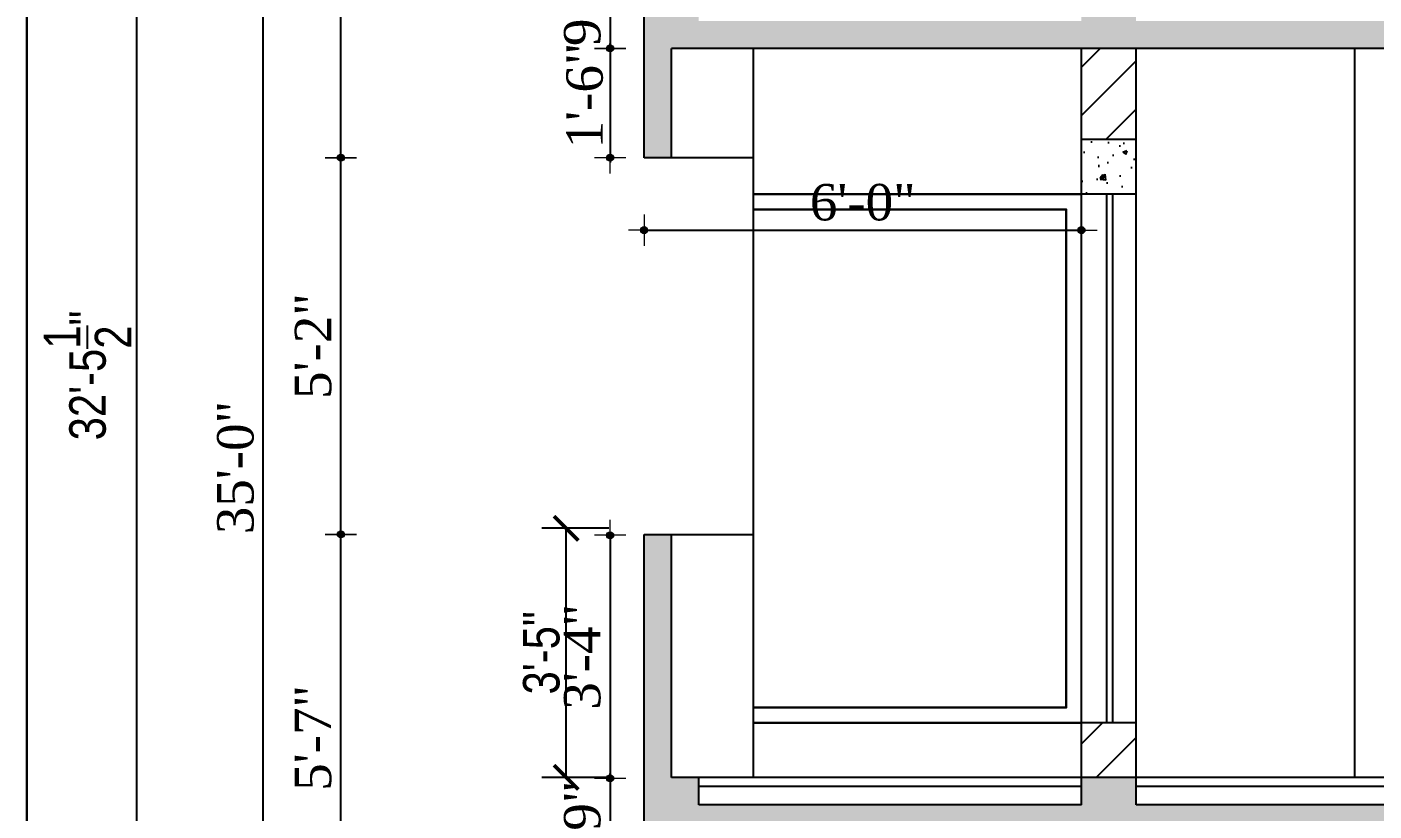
# Model space of a CAD drawing. Header units: feet. Extents: x 29269 to 32217, y -19918 to 20536.
# Drawn here: x 29623.7 to 29845.5, y -19580.9 to -19451.8 of the extents above; entities that cross this region are included whole.
import ezdxf

# ---------------------------------------------------------------- set-up
doc = ezdxf.new("R2010")
doc.units = ezdxf.units.FT
doc.header["$MEASUREMENT"] = 0
doc.header["$PDMODE"] = 2
doc.layers.get('0').update_dxf_attribs({"lineweight": 30})
doc.layers.add('BLK_1_HT_OF_BLDG', color=5, linetype='Continuous', plot=False)
doc.layers.add('BLK_1_PARAPET_HT', color=2, linetype='Continuous', plot=False)
for name, color, linetype, lineweight in [('D.DIM.', 191, 'Continuous', 5), ('DOOR', 32, 'Continuous', 30), ('HAT', 8, 'Continuous', 25), ('WAII', 1, 'Continuous', 25), ('WALL', 10, 'Continuous', 30)]:
    doc.layers.add(name, color=color, linetype=linetype, lineweight=lineweight)
doc.styles.add('GURPREET', font='times.ttf')
doc.styles.get("Standard").update_dxf_attribs({"font": 'ARIALN.TTF'})
doc.dimstyles.new('GURPREET', dxfattribs={"dimtxt": 6, "dimasz": 0.4, "dimexe": 0.18, "dimexo": 0.0625, "dimgap": 1.5, "dimtad": 1, "dimdec": 1, "dimzin": 3, "dimdsep": 46, "dimlunit": 4, "dimtxsty": 'GURPREET', "dimblk": 'DIM TIK', "dimcen": 1, "dimse1": 1, "dimse2": 1, "dimclrd": 4, "dimclrt": 7, "dimadec": 0, "dimazin": 0, "dimtfac": 0.75, "dimtdec": 1, "dimtix": 1, "dimtmove": 2, "dimatfit": 3, "dimfxl": 0.18, "dimtolj": 1, "dimtzin": 0, "dimlwd": 25, "dimarcsym": 0})
doc.dimstyles.get("Standard").update_dxf_attribs({"dimtxt": 6, "dimasz": 4, "dimexe": 4, "dimexo": 4, "dimgap": 1, "dimtad": 1, "dimdec": 1, "dimzin": 3, "dimdsep": 46, "dimlunit": 4, "dimtxsty": 'Standard', "dimblk": 'ARCHTICK', "dimcen": 0.09, "dimadec": 0, "dimazin": 0, "dimtfac": 1.005, "dimtdec": 1, "dimtofl": 0, "dimtmove": 2, "dimatfit": 3, "dimfxl": 4, "dimfxlon": 1, "dimtolj": 1, "dimtzin": 0, "dimarcsym": 0})
pattern_1 = [(50, (-4015.833, -36884.417), (7.1726018, -0.62752135), [0.75, -8.25]), (355, (-4015.833, -36884.417), (-1.3875133, 7.5219213), [0.6, -6.6]), (100.451444, (-4015.235, -36884.469), (5.7850885, 6.8943999), [0.6374019, -7.0114211]), (46.1842, (-4015.833, -36882.417), (10.6724133, -1.6551928), [1.125, -12.375]), (96.635635, (-4014.944, -36882.555), (9.3466195, 9.741186), [0.9561034, -10.5171376]), (351.184164, (-4015.833, -36882.417), (9.3466195, 9.741186), [0.9, -9.9]), (21, (-4014.833, -36882.917), (5.9690705, -4.0261889), [0.75, -8.25]), (326, (-4014.833, -36882.917), (2.4331533, 7.2515005), [0.6, -6.6]), (71.451445, (-4014.3355, -36883.2524), (8.4022238, 3.2253115), [0.6374019, -7.0114211]), (37.5, (-4015.833, -36884.417), (0.12159855, 3.32893854), [0, -6.52, 0, -6.7, 0, -6.625]), (7.5, (-4015.833, -36884.417), (2.63069537, 3.94411712), [0, -3.82, 0, -6.37, 0, -2.525]), (327.5, (-4018.063, -36884.417), (5.33822436, -0.22554872), [0, -2.5, 0, -7.8, 0, -10.35]), (317.5, (-4019.063, -36884.417), (5.8318617, 1.0010498), [0, -3.25, 0, -5.18, 0, -7.35])]
pattern_2 = [(45, (-4015.833, -36884.417), (-3.97747564, 3.97747564), [])]

# ---------------------------------------------------------------- blocks, each defined once
blk = doc.blocks.new('DIM TIK')
blk.add_hatch(color=7).paths.add_polyline_path([(-1.45, 0, 1), (1.45, 0, 1)])
at = {"color": 7}
for p, q in [((0, 1.45), (0, 6.43)), ((1.45, 0), (6.43, 0)), ((-6.43, 0), (-1.45, 0)), ((0, -6.43), (0, -1.45))]:
    blk.add_line(p, q, dxfattribs=at)
blk.add_circle((0, 0), 1.45, dxfattribs=at)
blk = doc.blocks.new('*D192')
at = {"layer": 'D.DIM.', "color": 4, "linetype": 'Continuous', "lineweight": 25, "transparency": 16777216}
blk.add_line((29675.42, -19601.98), (29675.42, -19535.78), dxfattribs=at)
at = {"layer": 'Defpoints', "color": 0, "transparency": 16777216}
for p in [(29675.42, -19535.38), (29725.32, -19535.38), (29725.32, -19602.38)]:
    blk.add_point(p, dxfattribs=at)
at = {"layer": 'D.DIM.', "color": 4, "lineweight": 25, "transparency": 16777216, "xscale": 0.4, "yscale": 0.4, "zscale": 0.4}
for p, rotation in [((29675.42, -19535.38), 90), ((29675.42, -19602.38), 270)]:
    blk.add_blockref('DIM TIK', p, dxfattribs=dict(at, rotation=rotation))
at = {"layer": 'D.DIM.', "color": 7, "transparency": 16777216, "insert": (29670.86, -19568.88), "char_height": 6, "attachment_point": 5, "rotation": 90, "style": 'GURPREET'}
blk.add_mtext('\\A1;5\'-7"', dxfattribs=at)
blk = doc.blocks.new('*D193')
at = {"layer": 'D.DIM.', "color": 4, "linetype": 'Continuous', "lineweight": 25, "transparency": 16777216}
blk.add_line((29675.42, -19534.98), (29675.42, -19473.78), dxfattribs=at)
at = {"layer": 'Defpoints', "color": 0, "transparency": 16777216}
for p in [(29675.42, -19473.38), (29725.32, -19473.38), (29725.32, -19535.38)]:
    blk.add_point(p, dxfattribs=at)
at = {"layer": 'D.DIM.', "color": 4, "lineweight": 25, "transparency": 16777216, "xscale": 0.4, "yscale": 0.4, "zscale": 0.4}
for p, rotation in [((29675.42, -19473.38), 90), ((29675.42, -19535.38), 270)]:
    blk.add_blockref('DIM TIK', p, dxfattribs=dict(at, rotation=rotation))
at = {"layer": 'D.DIM.', "color": 7, "transparency": 16777216, "insert": (29670.87, -19504.38), "char_height": 6, "attachment_point": 5, "rotation": 90, "style": 'GURPREET'}
blk.add_mtext('\\A1;5\'-2"', dxfattribs=at)
blk = doc.blocks.new('*D194')
at = {"layer": 'D.DIM.', "color": 4, "linetype": 'Continuous', "lineweight": 25, "transparency": 16777216}
blk.add_line((29675.42, -19472.98), (29675.42, -19406.78), dxfattribs=at)
at = {"layer": 'Defpoints', "color": 0, "transparency": 16777216}
for p in [(29675.42, -19406.38), (29725.32, -19406.38), (29725.32, -19473.38)]:
    blk.add_point(p, dxfattribs=at)
at = {"layer": 'D.DIM.', "color": 4, "lineweight": 25, "transparency": 16777216, "xscale": 0.4, "yscale": 0.4, "zscale": 0.4}
for p, rotation in [((29675.42, -19406.38), 90), ((29675.42, -19473.38), 270)]:
    blk.add_blockref('DIM TIK', p, dxfattribs=dict(at, rotation=rotation))
at = {"layer": 'D.DIM.', "color": 7, "transparency": 16777216, "insert": (29670.86, -19439.88), "char_height": 6, "attachment_point": 5, "rotation": 90, "style": 'GURPREET'}
blk.add_mtext('\\A1;5\'-7"', dxfattribs=at)
blk = doc.blocks.new('*D197')
at = {"layer": 'D.DIM.', "color": 4, "linetype": 'Continuous', "lineweight": 25, "transparency": 16777216}
blk.add_line((29662.64, -19733.98), (29662.64, -19314.78), dxfattribs=at)
at = {"layer": 'Defpoints', "color": 0, "transparency": 16777216}
for p in [(29662.64, -19314.38), (29729.82, -19314.38), (29797.32, -19734.38)]:
    blk.add_point(p, dxfattribs=at)
at = {"layer": 'D.DIM.', "color": 4, "lineweight": 25, "transparency": 16777216, "xscale": 0.4, "yscale": 0.4, "zscale": 0.4}
for p, rotation in [((29662.64, -19314.38), 90), ((29662.64, -19734.38), 270)]:
    blk.add_blockref('DIM TIK', p, dxfattribs=dict(at, rotation=rotation))
at = {"layer": 'D.DIM.', "color": 7, "transparency": 16777216, "insert": (29658.09, -19524.38), "char_height": 6, "attachment_point": 5, "rotation": 90, "style": 'GURPREET'}
blk.add_mtext('\\A1;35\'-0"', dxfattribs=at)
blk = doc.blocks.new('*D40')
at = {"layer": 'D.DIM.', "color": 4, "linetype": 'Continuous', "lineweight": 25, "transparency": 16777216}
blk.add_line((29725.72, -19485.3), (29796.92, -19485.3), dxfattribs=at)
at = {"layer": 'Defpoints', "color": 0, "transparency": 16777216}
for p in [(29725.32, -19473.38), (29797.32, -19473.38), (29797.32, -19485.3)]:
    blk.add_point(p, dxfattribs=at)
at = {"layer": 'D.DIM.', "color": 4, "lineweight": 25, "transparency": 16777216, "xscale": 0.4, "yscale": 0.4, "zscale": 0.4, "rotation": 180}
blk.add_blockref('DIM TIK', (29725.32, -19485.3), dxfattribs=at)
at = {"layer": 'D.DIM.', "color": 4, "lineweight": 25, "transparency": 16777216, "xscale": 0.4, "yscale": 0.4, "zscale": 0.4}
blk.add_blockref('DIM TIK', (29797.32, -19485.3), dxfattribs=at)
at = {"layer": 'D.DIM.', "color": 7, "transparency": 16777216, "insert": (29761.32, -19480.74), "char_height": 6, "attachment_point": 5, "style": 'GURPREET'}
blk.add_mtext('\\A1;6\'-0"', dxfattribs=at)
blk = doc.blocks.new('*D140')
at = {"layer": 'D.DIM.', "color": 4, "linetype": 'Continuous', "lineweight": 25, "transparency": 16777216}
blk.add_line((29719.73, -19535.93), (29719.73, -19575.13), dxfattribs=at)
at = {"layer": 'Defpoints', "color": 0, "transparency": 16777216}
for p in [(29715.75, -19535.53), (29715.75, -19575.53), (29719.73, -19575.53)]:
    blk.add_point(p, dxfattribs=at)
at = {"layer": 'D.DIM.', "color": 4, "lineweight": 25, "transparency": 16777216, "xscale": 0.4, "yscale": 0.4, "zscale": 0.4}
for p, rotation in [((29719.73, -19535.53), 90), ((29719.73, -19575.53), 270)]:
    blk.add_blockref('DIM TIK', p, dxfattribs=dict(at, rotation=rotation))
at = {"layer": 'D.DIM.', "color": 7, "transparency": 16777216, "insert": (29715.17, -19555.53), "char_height": 6, "attachment_point": 5, "rotation": 90, "style": 'GURPREET'}
blk.add_mtext('\\A1;3\'-4"', dxfattribs=at)
blk = doc.blocks.new('*D141')
at = {"layer": 'D.DIM.', "color": 4, "linetype": 'Continuous', "lineweight": 25, "transparency": 16777216}
for p, q in [((29719.73, -19575.13), (29719.73, -19574.73)), ((29719.73, -19575.53), (29719.73, -19584.53)), ((29719.73, -19584.93), (29719.73, -19585.33))]:
    blk.add_line(p, q, dxfattribs=at)
at = {"layer": 'Defpoints', "color": 0, "transparency": 16777216}
for p in [(29715.75, -19575.53), (29719.73, -19584.53), (29725.32, -19584.53)]:
    blk.add_point(p, dxfattribs=at)
at = {"layer": 'D.DIM.', "color": 4, "lineweight": 25, "transparency": 16777216, "xscale": 0.4, "yscale": 0.4, "zscale": 0.4}
for p, rotation in [((29719.73, -19575.53), 270), ((29719.73, -19584.53), 90)]:
    blk.add_blockref('DIM TIK', p, dxfattribs=dict(at, rotation=rotation))
at = {"layer": 'D.DIM.', "color": 7, "transparency": 16777216, "insert": (29715.17, -19580.03), "char_height": 6, "attachment_point": 5, "rotation": 90, "style": 'GURPREET'}
blk.add_mtext('\\A1;9"', dxfattribs=at)
blk = doc.blocks.new('*D144')
at = {"layer": 'D.DIM.', "color": 4, "linetype": 'Continuous', "lineweight": 25, "transparency": 16777216}
for p, q in [((29719.73, -19445.98), (29719.73, -19445.58)), ((29719.73, -19446.38), (29719.73, -19455.38)), ((29719.73, -19455.78), (29719.73, -19456.18))]:
    blk.add_line(p, q, dxfattribs=at)
at = {"layer": 'Defpoints', "color": 0, "transparency": 16777216}
for p in [(29715.75, -19446.38), (29719.73, -19455.38), (29725.32, -19455.38)]:
    blk.add_point(p, dxfattribs=at)
at = {"layer": 'D.DIM.', "color": 4, "lineweight": 25, "transparency": 16777216, "xscale": 0.4, "yscale": 0.4, "zscale": 0.4}
for p, rotation in [((29719.73, -19446.38), 270), ((29719.73, -19455.38), 90)]:
    blk.add_blockref('DIM TIK', p, dxfattribs=dict(at, rotation=rotation))
at = {"layer": 'D.DIM.', "color": 7, "transparency": 16777216, "insert": (29715.17, -19450.88), "char_height": 6, "attachment_point": 5, "rotation": 90, "style": 'GURPREET'}
blk.add_mtext('\\A1;9"', dxfattribs=at)
blk = doc.blocks.new('*D145')
at = {"layer": 'D.DIM.', "color": 4, "linetype": 'Continuous', "lineweight": 25, "transparency": 16777216}
for p, q in [((29719.73, -19454.98), (29719.73, -19454.58)), ((29719.73, -19455.38), (29719.73, -19473.38)), ((29719.73, -19473.78), (29719.73, -19474.18))]:
    blk.add_line(p, q, dxfattribs=at)
at = {"layer": 'Defpoints', "color": 0, "transparency": 16777216}
for p in [(29725.32, -19455.38), (29719.73, -19473.38), (29725.32, -19473.38)]:
    blk.add_point(p, dxfattribs=at)
at = {"layer": 'D.DIM.', "color": 4, "lineweight": 25, "transparency": 16777216, "xscale": 0.4, "yscale": 0.4, "zscale": 0.4}
for p, rotation in [((29719.73, -19455.38), 270), ((29719.73, -19473.38), 90)]:
    blk.add_blockref('DIM TIK', p, dxfattribs=dict(at, rotation=rotation))
at = {"layer": 'D.DIM.', "color": 7, "transparency": 16777216, "insert": (29715.56, -19463.13), "char_height": 6, "attachment_point": 5, "rotation": 90, "style": 'GURPREET'}
blk.add_mtext('\\A1;1\'-6"', dxfattribs=at)
blk = doc.blocks.new('_ArchTick')
at = {"color": 0, "linetype": 'ByBlock', "const_width": 0.15}
blk.add_lwpolyline([(-0.5, -0.5), (0.5, 0.5)], dxfattribs=at)
blk = doc.blocks.new('*D456')
at = {"layer": 'BLK_1_HT_OF_BLDG', "color": 0, "lineweight": -2, "transparency": 16777216}
for p, q in [((29648.82, -19314.38), (29637.82, -19314.38)), ((29641.82, -19704.06), (29641.82, -19314.38)), ((29646.42, -19704.06), (29637.82, -19704.06))]:
    blk.add_line(p, q, dxfattribs=at)
at = {"layer": 'Defpoints', "color": 0, "transparency": 16777216}
for p in [(29641.82, -19314.38), (29725.32, -19314.38), (29650.42, -19704.06)]:
    blk.add_point(p, dxfattribs=at)
at = {"layer": 'BLK_1_HT_OF_BLDG', "color": 0, "lineweight": -2, "transparency": 16777216, "xscale": 4, "yscale": 4, "zscale": 4}
for p, rotation in [((29641.82, -19314.38), 90), ((29641.82, -19704.06), 270)]:
    blk.add_blockref('_ArchTick', p, dxfattribs=dict(at, rotation=rotation))
at = {"layer": 'BLK_1_HT_OF_BLDG', "color": 0, "transparency": 16777216, "insert": (29633.71, -19509.22), "char_height": 6, "attachment_point": 5, "rotation": 90}
blk.add_mtext('\\A1;32\'-5{\\H1.005000x;\\S1/2;}"', dxfattribs=at)
blk = doc.blocks.new('*D466')
at = {"layer": 'BLK_1_PARAPET_HT', "color": 0, "lineweight": -2, "transparency": 16777216}
for p, q in [((29719.5, -19534.38), (29708.5, -19534.38)), ((29712.5, -19575.38), (29712.5, -19534.38)), ((29719.5, -19575.38), (29708.5, -19575.38))]:
    blk.add_line(p, q, dxfattribs=at)
at = {"layer": 'Defpoints', "color": 0, "transparency": 16777216}
for p in [(29712.5, -19534.38), (29729.82, -19534.38), (29729.82, -19575.38)]:
    blk.add_point(p, dxfattribs=at)
at = {"layer": 'BLK_1_PARAPET_HT', "color": 0, "lineweight": -2, "transparency": 16777216, "xscale": 4, "yscale": 4, "zscale": 4}
for p, rotation in [((29712.5, -19534.38), 90), ((29712.5, -19575.38), 270)]:
    blk.add_blockref('_ArchTick', p, dxfattribs=dict(at, rotation=rotation))
at = {"layer": 'BLK_1_PARAPET_HT', "color": 0, "transparency": 16777216, "insert": (29708.44, -19554.88), "char_height": 6, "attachment_point": 5, "rotation": 90}
blk.add_mtext('\\A1;3\'-5"', dxfattribs=at)
blk = doc.blocks.new('*D512')
at = {"layer": 'D.DIM.', "color": 4, "linetype": 'Continuous', "lineweight": 25, "transparency": 16777216}
blk.add_line((29675.42, -19601.98), (29675.42, -19535.78), dxfattribs=at)
at = {"layer": 'Defpoints', "color": 0, "transparency": 16777216}
for p in [(29675.42, -19535.38), (29725.32, -19535.38), (29725.32, -19602.38)]:
    blk.add_point(p, dxfattribs=at)
at = {"layer": 'D.DIM.', "color": 4, "lineweight": 25, "transparency": 16777216, "xscale": 0.4, "yscale": 0.4, "zscale": 0.4}
for p, rotation in [((29675.42, -19535.38), 90), ((29675.42, -19602.38), 270)]:
    blk.add_blockref('DIM TIK', p, dxfattribs=dict(at, rotation=rotation))
at = {"layer": 'D.DIM.', "color": 7, "transparency": 16777216, "insert": (29670.86, -19568.88), "char_height": 6, "attachment_point": 5, "rotation": 90, "style": 'GURPREET'}
blk.add_mtext('\\A1;5\'-7"', dxfattribs=at)
blk = doc.blocks.new('*D513')
at = {"layer": 'D.DIM.', "color": 4, "linetype": 'Continuous', "lineweight": 25, "transparency": 16777216}
blk.add_line((29675.42, -19534.98), (29675.42, -19473.78), dxfattribs=at)
at = {"layer": 'Defpoints', "color": 0, "transparency": 16777216}
for p in [(29675.42, -19473.38), (29725.32, -19473.38), (29725.32, -19535.38)]:
    blk.add_point(p, dxfattribs=at)
at = {"layer": 'D.DIM.', "color": 4, "lineweight": 25, "transparency": 16777216, "xscale": 0.4, "yscale": 0.4, "zscale": 0.4}
for p, rotation in [((29675.42, -19473.38), 90), ((29675.42, -19535.38), 270)]:
    blk.add_blockref('DIM TIK', p, dxfattribs=dict(at, rotation=rotation))
at = {"layer": 'D.DIM.', "color": 7, "transparency": 16777216, "insert": (29670.87, -19504.38), "char_height": 6, "attachment_point": 5, "rotation": 90, "style": 'GURPREET'}
blk.add_mtext('\\A1;5\'-2"', dxfattribs=at)
blk = doc.blocks.new('*D514')
at = {"layer": 'D.DIM.', "color": 4, "linetype": 'Continuous', "lineweight": 25, "transparency": 16777216}
blk.add_line((29675.42, -19472.98), (29675.42, -19406.78), dxfattribs=at)
at = {"layer": 'Defpoints', "color": 0, "transparency": 16777216}
for p in [(29675.42, -19406.38), (29725.32, -19406.38), (29725.32, -19473.38)]:
    blk.add_point(p, dxfattribs=at)
at = {"layer": 'D.DIM.', "color": 4, "lineweight": 25, "transparency": 16777216, "xscale": 0.4, "yscale": 0.4, "zscale": 0.4}
for p, rotation in [((29675.42, -19406.38), 90), ((29675.42, -19473.38), 270)]:
    blk.add_blockref('DIM TIK', p, dxfattribs=dict(at, rotation=rotation))
at = {"layer": 'D.DIM.', "color": 7, "transparency": 16777216, "insert": (29670.86, -19439.88), "char_height": 6, "attachment_point": 5, "rotation": 90, "style": 'GURPREET'}
blk.add_mtext('\\A1;5\'-7"', dxfattribs=at)
blk = doc.blocks.new('*D517')
at = {"layer": 'D.DIM.', "color": 4, "linetype": 'Continuous', "lineweight": 25, "transparency": 16777216}
blk.add_line((29662.64, -19733.98), (29662.64, -19314.78), dxfattribs=at)
at = {"layer": 'Defpoints', "color": 0, "transparency": 16777216}
for p in [(29662.64, -19314.38), (29729.82, -19314.38), (29743.32, -19734.38)]:
    blk.add_point(p, dxfattribs=at)
at = {"layer": 'D.DIM.', "color": 4, "lineweight": 25, "transparency": 16777216, "xscale": 0.4, "yscale": 0.4, "zscale": 0.4}
for p, rotation in [((29662.64, -19314.38), 90), ((29662.64, -19734.38), 270)]:
    blk.add_blockref('DIM TIK', p, dxfattribs=dict(at, rotation=rotation))
at = {"layer": 'D.DIM.', "color": 7, "transparency": 16777216, "insert": (29658.09, -19524.38), "char_height": 6, "attachment_point": 5, "rotation": 90, "style": 'GURPREET'}
blk.add_mtext('\\A1;35\'-0"', dxfattribs=at)
blk = doc.blocks.new('*D530')
at = {"layer": 'D.DIM.', "color": 4, "linetype": 'Continuous', "lineweight": 25, "transparency": 16777216}
blk.add_line((29725.72, -19485.3), (29796.92, -19485.3), dxfattribs=at)
at = {"layer": 'Defpoints', "color": 0, "transparency": 16777216}
for p in [(29725.32, -19473.38), (29797.32, -19473.38), (29797.32, -19485.3)]:
    blk.add_point(p, dxfattribs=at)
at = {"layer": 'D.DIM.', "color": 4, "lineweight": 25, "transparency": 16777216, "xscale": 0.4, "yscale": 0.4, "zscale": 0.4, "rotation": 180}
blk.add_blockref('DIM TIK', (29725.32, -19485.3), dxfattribs=at)
at = {"layer": 'D.DIM.', "color": 4, "lineweight": 25, "transparency": 16777216, "xscale": 0.4, "yscale": 0.4, "zscale": 0.4}
blk.add_blockref('DIM TIK', (29797.32, -19485.3), dxfattribs=at)
at = {"layer": 'D.DIM.', "color": 7, "transparency": 16777216, "insert": (29761.32, -19480.74), "char_height": 6, "attachment_point": 5, "style": 'GURPREET'}
blk.add_mtext('\\A1;6\'-0"', dxfattribs=at)
blk = doc.blocks.new('*D819')
at = {"layer": 'D.DIM.', "color": 4, "linetype": 'Continuous', "lineweight": 25, "transparency": 16777216}
blk.add_line((29719.73, -19535.93), (29719.73, -19575.13), dxfattribs=at)
at = {"layer": 'Defpoints', "color": 0, "transparency": 16777216}
for p in [(29715.75, -19535.53), (29715.75, -19575.53), (29719.73, -19575.53)]:
    blk.add_point(p, dxfattribs=at)
at = {"layer": 'D.DIM.', "color": 4, "lineweight": 25, "transparency": 16777216, "xscale": 0.4, "yscale": 0.4, "zscale": 0.4}
for p, rotation in [((29719.73, -19535.53), 90), ((29719.73, -19575.53), 270)]:
    blk.add_blockref('DIM TIK', p, dxfattribs=dict(at, rotation=rotation))
at = {"layer": 'D.DIM.', "color": 7, "transparency": 16777216, "insert": (29715.17, -19555.53), "char_height": 6, "attachment_point": 5, "rotation": 90, "style": 'GURPREET'}
blk.add_mtext('\\A1;3\'-4"', dxfattribs=at)
blk = doc.blocks.new('*D820')
at = {"layer": 'D.DIM.', "color": 4, "linetype": 'Continuous', "lineweight": 25, "transparency": 16777216}
for p, q in [((29719.73, -19575.13), (29719.73, -19574.73)), ((29719.73, -19575.53), (29719.73, -19584.53)), ((29719.73, -19584.93), (29719.73, -19585.33))]:
    blk.add_line(p, q, dxfattribs=at)
at = {"layer": 'Defpoints', "color": 0, "transparency": 16777216}
for p in [(29715.75, -19575.53), (29719.73, -19584.53), (29725.32, -19584.53)]:
    blk.add_point(p, dxfattribs=at)
at = {"layer": 'D.DIM.', "color": 4, "lineweight": 25, "transparency": 16777216, "xscale": 0.4, "yscale": 0.4, "zscale": 0.4}
for p, rotation in [((29719.73, -19575.53), 270), ((29719.73, -19584.53), 90)]:
    blk.add_blockref('DIM TIK', p, dxfattribs=dict(at, rotation=rotation))
at = {"layer": 'D.DIM.', "color": 7, "transparency": 16777216, "insert": (29715.17, -19580.03), "char_height": 6, "attachment_point": 5, "rotation": 90, "style": 'GURPREET'}
blk.add_mtext('\\A1;9"', dxfattribs=at)
blk = doc.blocks.new('*D823')
at = {"layer": 'D.DIM.', "color": 4, "linetype": 'Continuous', "lineweight": 25, "transparency": 16777216}
for p, q in [((29719.73, -19445.98), (29719.73, -19445.58)), ((29719.73, -19446.38), (29719.73, -19455.38)), ((29719.73, -19455.78), (29719.73, -19456.18))]:
    blk.add_line(p, q, dxfattribs=at)
at = {"layer": 'Defpoints', "color": 0, "transparency": 16777216}
for p in [(29715.75, -19446.38), (29719.73, -19455.38), (29725.32, -19455.38)]:
    blk.add_point(p, dxfattribs=at)
at = {"layer": 'D.DIM.', "color": 4, "lineweight": 25, "transparency": 16777216, "xscale": 0.4, "yscale": 0.4, "zscale": 0.4}
for p, rotation in [((29719.73, -19446.38), 270), ((29719.73, -19455.38), 90)]:
    blk.add_blockref('DIM TIK', p, dxfattribs=dict(at, rotation=rotation))
at = {"layer": 'D.DIM.', "color": 7, "transparency": 16777216, "insert": (29715.17, -19450.88), "char_height": 6, "attachment_point": 5, "rotation": 90, "style": 'GURPREET'}
blk.add_mtext('\\A1;9"', dxfattribs=at)
blk = doc.blocks.new('*D824')
at = {"layer": 'D.DIM.', "color": 4, "linetype": 'Continuous', "lineweight": 25, "transparency": 16777216}
for p, q in [((29719.73, -19454.98), (29719.73, -19454.58)), ((29719.73, -19455.38), (29719.73, -19473.38)), ((29719.73, -19473.78), (29719.73, -19474.18))]:
    blk.add_line(p, q, dxfattribs=at)
at = {"layer": 'Defpoints', "color": 0, "transparency": 16777216}
for p in [(29725.32, -19455.38), (29719.73, -19473.38), (29725.32, -19473.38)]:
    blk.add_point(p, dxfattribs=at)
at = {"layer": 'D.DIM.', "color": 4, "lineweight": 25, "transparency": 16777216, "xscale": 0.4, "yscale": 0.4, "zscale": 0.4}
for p, rotation in [((29719.73, -19455.38), 270), ((29719.73, -19473.38), 90)]:
    blk.add_blockref('DIM TIK', p, dxfattribs=dict(at, rotation=rotation))
at = {"layer": 'D.DIM.', "color": 7, "transparency": 16777216, "insert": (29715.56, -19463.13), "char_height": 6, "attachment_point": 5, "rotation": 90, "style": 'GURPREET'}
blk.add_mtext('\\A1;1\'-6"', dxfattribs=at)

msp = doc.modelspace()

# ---------------------------------------------------------------- hatches: boundary and pattern name
at = {"layer": 'HAT'}
h = msp.add_hatch(dxfattribs=at)
h.set_pattern_fill('AR-CONC', color=256)
h.set_pattern_definition(pattern_1)
h.paths.add_polyline_path([(30392.82, -19455.38), (30392.82, -19473.38), (30397.32, -19473.38), (30397.32, -19406.38), (30392.82, -19406.38), (30392.82, -19446.38), (30388.32, -19446.38), (30388.32, -19450.88), (30325.32, -19450.88), (30325.32, -19446.38), (30316.32, -19446.38), (30316.32, -19450.88), (30220.32, -19450.88), (30220.32, -19446.38), (30215.82, -19446.38), (30215.82, -19450.88), (29806.32, -19450.88), (29806.32, -19446.38), (29797.32, -19446.38), (29797.32, -19450.88), (29734.32, -19450.88), (29734.32, -19446.38), (29729.82, -19446.38), (29729.82, -19406.38), (29725.32, -19406.38), (29725.32, -19473.38), (29729.82, -19473.38), (29729.82, -19455.38)])
h = msp.add_hatch(dxfattribs=at)
h.set_pattern_fill('ANSI31', color=256, scale=45)
h.set_pattern_definition(pattern_2)
h.paths.add_polyline_path([(29806.32, -19455.38), (29797.32, -19455.38), (29797.32, -19470.38), (29806.32, -19470.38)])
h = msp.add_hatch(dxfattribs=at)
h.set_pattern_fill('AR-CONC', color=256)
h.set_pattern_definition([(50, (-4015.833, -36884.417), (7.1726018, -0.62752135), [0.75, -8.25]), (355, (-4015.833, -36884.417), (-1.3875133, 7.5219213), [0.6, -6.6]), (100.4514, (-4015.235, -36884.469), (5.7850938, 6.8943954), [0.6374019, -7.0114211]), (46.1842, (-4015.833, -36882.417), (10.6724105, -1.6551901), [1.125, -12.375]), (96.6356, (-4014.944, -36882.555), (9.346627, 9.7411787), [0.956103, -10.51713]), (351.1842, (-4015.833, -36882.417), (9.3466195, 9.741186), [0.9, -9.9]), (21, (-4014.833, -36882.917), (5.9690705, -4.0261889), [0.75, -8.25]), (326, (-4014.833, -36882.917), (2.4331533, 7.2515005), [0.6, -6.6]), (71.4514, (-4014.3355, -36883.2524), (8.4022263, 3.225305), [0.6374019, -7.0114211]), (37.5, (-4015.833, -36884.417), (0.12159855, 3.32893854), [0, -6.52, 0, -6.7, 0, -6.625]), (7.5, (-4015.833, -36884.417), (2.63069537, 3.94411712), [0, -3.82, 0, -6.37, 0, -2.525]), (327.5, (-4018.063, -36884.417), (5.33822436, -0.22554872), [0, -2.5, 0, -7.8, 0, -10.35]), (317.5, (-4019.063, -36884.417), (5.8318617, 1.0010498), [0, -3.25, 0, -5.18, 0, -7.35])])
h.paths.add_polyline_path([(29806.32, -19470.38), (29797.32, -19470.38), (29797.32, -19479.38), (29806.32, -19479.38)])
h = msp.add_hatch(dxfattribs=at)
h.set_pattern_fill('AR-CONC', color=256)
h.set_pattern_definition(pattern_1)
h.paths.add_polyline_path([(29729.82, -19584.38), (30392.82, -19584.38), (30392.82, -19602.38), (30397.32, -19602.38), (30397.32, -19535.38), (30392.82, -19535.38), (30392.82, -19575.38), (30388.32, -19575.38), (30388.32, -19579.88), (30325.32, -19579.88), (30325.32, -19575.38), (30316.32, -19575.38), (30316.32, -19579.88), (30220.32, -19579.88), (30220.32, -19575.38), (30215.82, -19575.38), (30215.82, -19579.88), (29806.32, -19579.88), (29806.32, -19575.38), (29797.32, -19575.38), (29797.32, -19579.88), (29734.32, -19579.88), (29734.32, -19575.38), (29729.82, -19575.38), (29729.82, -19535.38), (29725.32, -19535.38), (29725.32, -19602.38), (29729.82, -19602.38)])
h = msp.add_hatch(dxfattribs=at)
h.set_pattern_fill('ANSI31', color=256, scale=45)
h.set_pattern_definition(pattern_2)
h.paths.add_polyline_path([(29806.32, -19566.38), (29797.32, -19566.38), (29797.32, -19575.38), (29806.32, -19575.38)])

# ---------------------------------------------------------------- linework, layer by layer
at = {"layer": 'DOOR'}
for points in [[(29797.32, -19479.38), (29743.32, -19479.38)], [(29797.32, -19479.38), (29743.32, -19479.38)], [(29743.32, -19563.88), (29794.82, -19563.88), (29794.82, -19481.88), (29743.32, -19481.88)], [(29743.32, -19563.88), (29794.82, -19563.88), (29794.82, -19481.88), (29743.32, -19481.88)], [(29743.32, -19566.38), (29797.32, -19566.38)], [(29743.32, -19566.38), (29797.32, -19566.38)]]:
    msp.add_lwpolyline(points, dxfattribs=at)
at = {"layer": 'WAII'}
for p, q in [((29725.32, -19473.38), (29725.32, -19406.38)), ((30392.82, -19455.38), (29729.82, -19455.38)), ((29729.82, -19473.38), (29729.82, -19455.38)), ((29743.32, -19575.38), (29743.32, -19455.38)), ((29797.32, -19579.88), (29797.32, -19455.38)), ((29806.32, -19579.88), (29806.32, -19455.38)), ((29842.32, -19575.38), (29842.32, -19455.38)), ((29806.32, -19470.38), (29797.32, -19470.38)), ((29743.32, -19473.38), (29725.32, -19473.38)), ((29806.32, -19479.38), (29797.32, -19479.38)), ((29801.42, -19479.38), (29801.42, -19566.38)), ((29802.42, -19479.38), (29802.42, -19566.38)), ((29725.32, -19602.38), (29725.32, -19535.38)), ((29725.32, -19535.38), (29743.32, -19535.38)), ((29729.82, -19575.38), (29729.82, -19535.38)), ((29806.32, -19566.38), (29797.32, -19566.38)), ((30140.82, -19575.38), (29729.82, -19575.38)), ((29734.32, -19579.88), (29734.32, -19575.38)), ((29797.32, -19576.88), (29734.32, -19576.88)), ((30140.82, -19576.88), (29806.32, -19576.88)), ((29797.32, -19579.88), (29734.32, -19579.88)), ((30215.82, -19579.88), (29806.32, -19579.88))]:
    msp.add_line(p, q, dxfattribs=at)
at = {"layer": 'WAII', "color": 2}
msp.add_line((29797.32, -19479.38), (29743.32, -19479.38), dxfattribs=at)
at = {"layer": 'WALL'}
msp.add_lwpolyline([(29623.74, -18780.35), (31444.88, -18780.35), (31444.88, -19917.96), (29623.74, -19917.96)], close=True, dxfattribs=at)

# ---------------------------------------------------------------- dimensions: what is measured, and where the dimension line sits
at = {"layer": 'BLK_1_HT_OF_BLDG'}
dim = msp.add_linear_dim(base=(29641.82, -19314.38), p1=(29650.42, -19704.06), p2=(29725.32, -19314.38), angle=90, dimstyle='Standard', override={"dimfxl": 7}, dxfattribs=at)
dim.commit()
dim.dimension.update_dxf_attribs({"geometry": '*D456', "text_midpoint": (29633.71, -19509.22)})
at = {"layer": 'BLK_1_PARAPET_HT', "color": 3}
dim = msp.add_linear_dim(base=(29712.5, -19534.38), p1=(29729.82, -19575.38), p2=(29729.82, -19534.38), angle=90, dimstyle='Standard', override={"dimfxl": 7}, dxfattribs=at)
dim.commit()
dim.dimension.update_dxf_attribs({"geometry": '*D466', "text_midpoint": (29708.44, -19554.88)})
at = {"layer": 'D.DIM.'}
for base, p1, p2, picture, middle in [((29662.64, -19314.38), (29797.32, -19734.38), (29729.82, -19314.38), '*D197', (29658.09, -19524.38)), ((29662.64, -19314.38), (29743.32, -19734.38), (29729.82, -19314.38), '*D517', (29658.09, -19524.38)), ((29675.42, -19406.38), (29725.32, -19473.38), (29725.32, -19406.38), '*D194', (29670.86, -19439.88)), ((29675.42, -19406.38), (29725.32, -19473.38), (29725.32, -19406.38), '*D514', (29670.86, -19439.88)), ((29719.73, -19455.38), (29715.75, -19446.38), (29725.32, -19455.38), '*D144', (29715.17, -19450.88)), ((29719.73, -19455.38), (29715.75, -19446.38), (29725.32, -19455.38), '*D823', (29715.17, -19450.88)), ((29675.42, -19473.38), (29725.32, -19535.38), (29725.32, -19473.38), '*D193', (29670.87, -19504.38)), ((29675.42, -19473.38), (29725.32, -19535.38), (29725.32, -19473.38), '*D513', (29670.87, -19504.38)), ((29675.42, -19535.38), (29725.32, -19602.38), (29725.32, -19535.38), '*D192', (29670.86, -19568.88)), ((29675.42, -19535.38), (29725.32, -19602.38), (29725.32, -19535.38), '*D512', (29670.86, -19568.88)), ((29719.73, -19575.53), (29715.75, -19535.53), (29715.75, -19575.53), '*D140', (29715.17, -19555.53)), ((29719.73, -19575.53), (29715.75, -19535.53), (29715.75, -19575.53), '*D819', (29715.17, -19555.53)), ((29719.73, -19584.53), (29715.75, -19575.53), (29725.32, -19584.53), '*D141', (29715.17, -19580.03)), ((29719.73, -19584.53), (29715.75, -19575.53), (29725.32, -19584.53), '*D820', (29715.17, -19580.03))]:
    dim = msp.add_linear_dim(base=base, p1=p1, p2=p2, angle=90, dimstyle='GURPREET', dxfattribs=at)
    dim.commit()
    dim.dimension.update_dxf_attribs({"geometry": picture, "text_midpoint": middle})
for picture in ['*D145', '*D824']:
    dim = msp.add_linear_dim(base=(29719.73, -19473.38), p1=(29725.32, -19455.38), p2=(29725.32, -19473.38), angle=90, dimstyle='GURPREET', dxfattribs=at)
    dim.commit()
    dim.dimension.update_dxf_attribs({"geometry": picture, "text_midpoint": (29715.56, -19463.13), "dimtype": 160})
for picture in ['*D40', '*D530']:
    dim = msp.add_linear_dim(base=(29797.32, -19485.3), p1=(29725.32, -19473.38), p2=(29797.32, -19473.38), dimstyle='GURPREET', dxfattribs=at)
    dim.commit()
    dim.dimension.update_dxf_attribs({"geometry": picture, "text_midpoint": (29761.32, -19480.74)})

doc.saveas('drawing.dxf')
